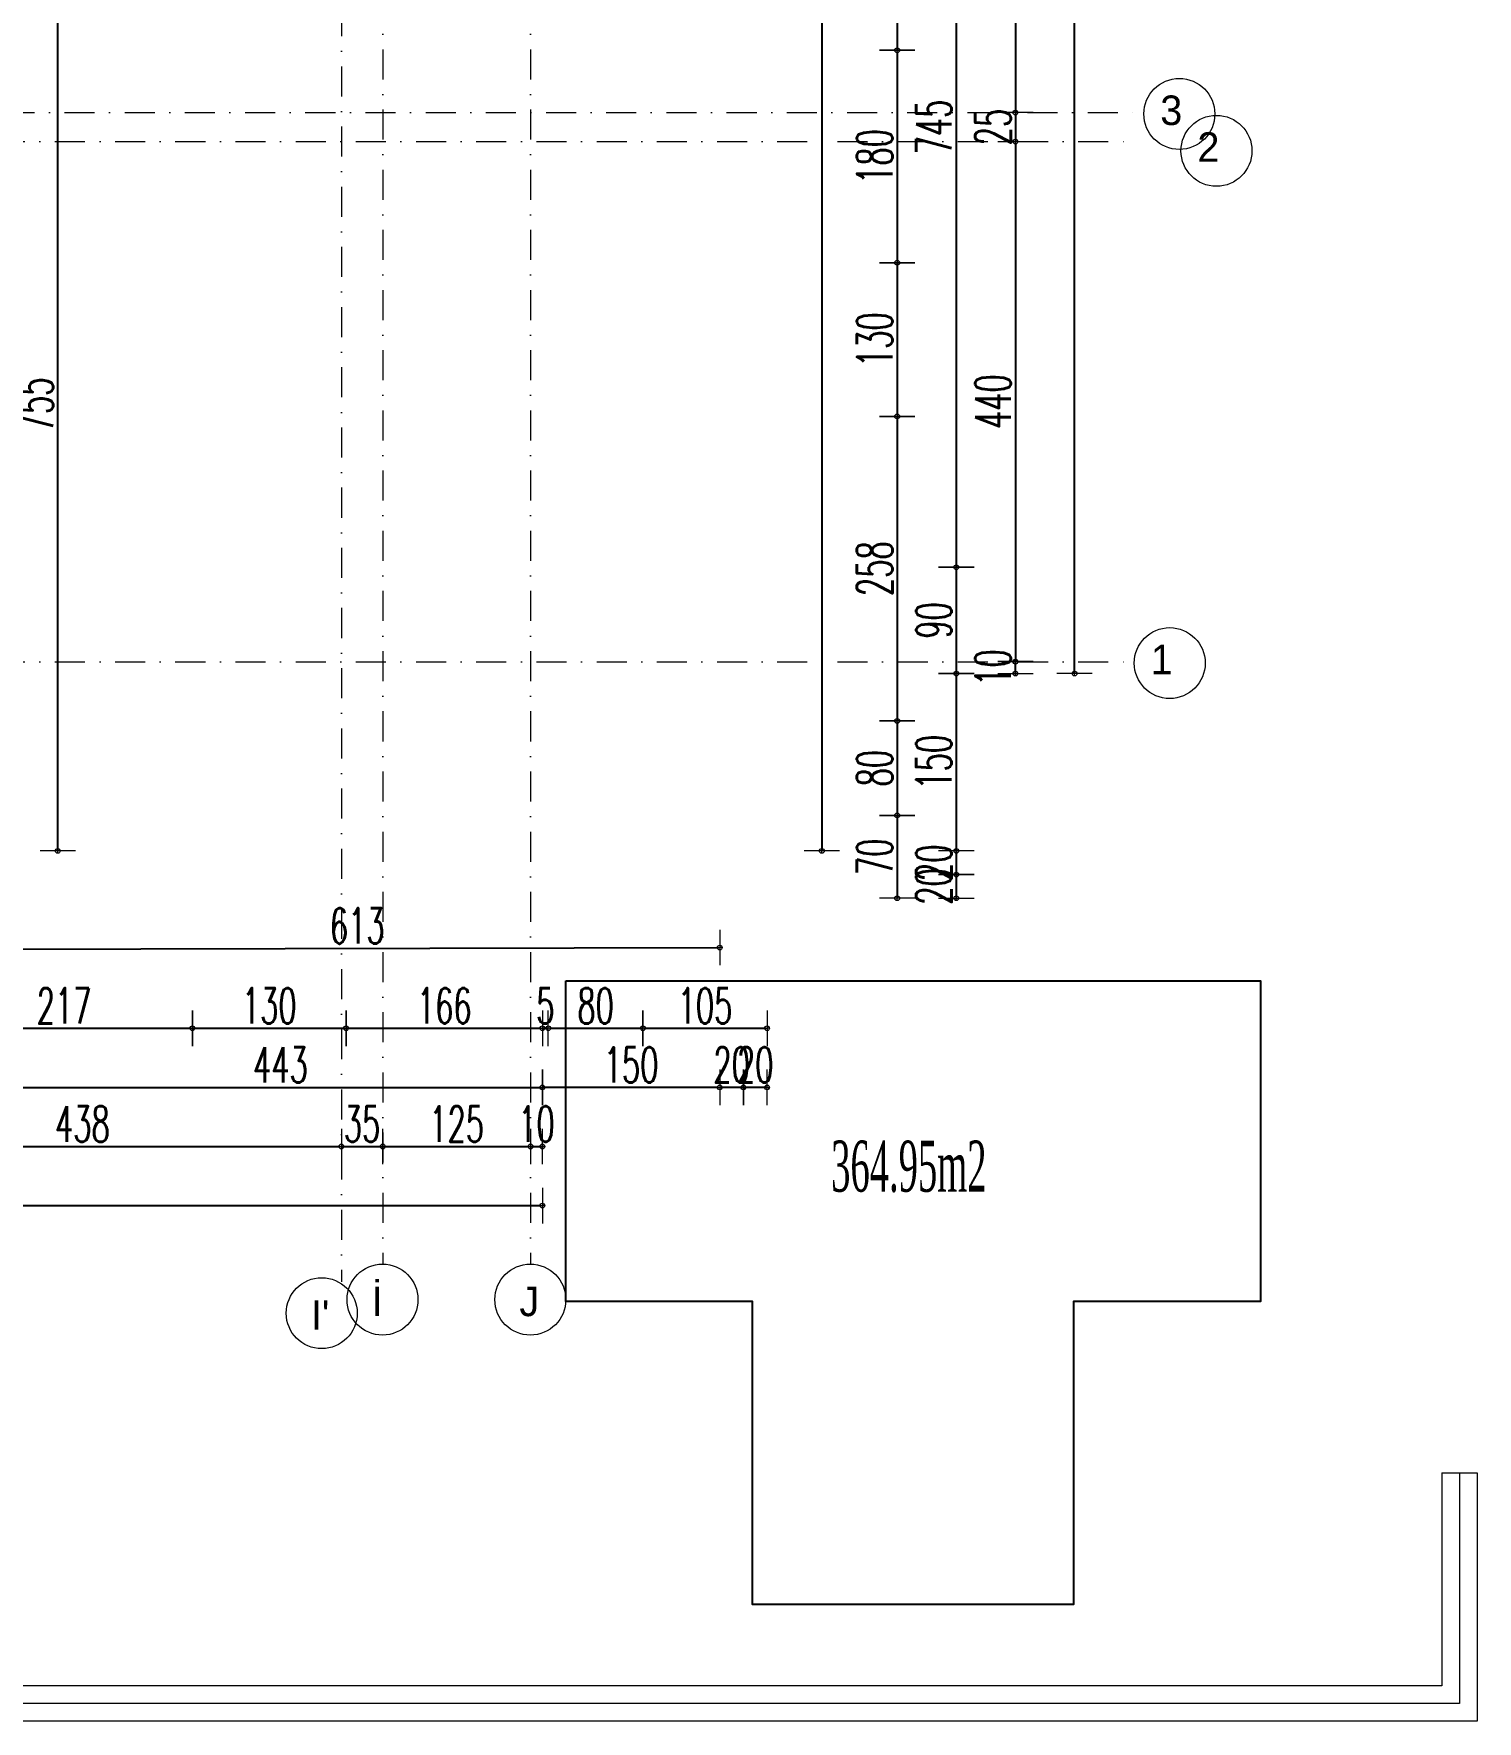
# Model space of a CAD drawing. Header units: millimetres. Extents: x -16104 to 67872, y -88009 to 12107.
# Drawn here: x 27022 to 28243, y 8729 to 10157 of the extents above; entities that cross this region are included whole.
import ezdxf

# ---------------------------------------------------------------- set-up
doc = ezdxf.new("R2010")
doc.units = ezdxf.units.MM
doc.linetypes.add('ACAD_ISO07W100', pattern=[3, 0, -3])
doc.linetypes.add('DASHDOTX2', pattern=[50.8, 25.4, -12.7, 0, -12.7])
doc.layers.get('0').update_dxf_attribs({"color": 241})
for name, color, linetype, lineweight in [('0.3', 114, 'Continuous', 5), ('AKS', 1, 'ACAD_ISO07W100', 5), ('akslar', 144, 'Continuous', 20), ('c05', 32, 'Continuous', 13), ('duvar', 123, 'Continuous', 25), ('OLCU', 54, 'Continuous', 13)]:
    doc.layers.add(name, color=color, linetype=linetype, lineweight=lineweight)
doc.styles.add('DIM', font='Txttw.shx', dxfattribs={"width": 0.6})
doc.styles.add('OLCUIC', font='ROMANS.SHX', dxfattribs={"width": 0.5})
doc.dimstyles.new('50', dxfattribs={"dimscale": 0, "dimtxt": 30, "dimasz": 1, "dimexe": 0, "dimexo": 2, "dimgap": 4, "dimtad": 1, "dimdec": 0, "dimzin": 0, "dimdsep": 46, "dimtxsty": 'DIM', "dimblk1": 'DOT', "dimblk2": 'DOT', "dimsah": 1, "dimcen": 1.5, "dimdle": 3, "dimse1": 1, "dimse2": 1, "dimclrd": 256, "dimclre": 9, "dimclrt": 256, "dimadec": 0, "dimazin": 0, "dimtfac": 0.24, "dimtdec": 0, "dimtix": 1, "dimtmove": 2, "dimatfit": 3, "dimldrblk": 'DOT', "dimfxl": 0, "dimtolj": 1, "dimtzin": 15, "dimarcsym": 0})

# ---------------------------------------------------------------- blocks, each defined once
blk = doc.blocks.new('DOT')
for p, q in [((0, 15), (0, -15)), ((-2, 0), (0, 0)), ((2, 0), (0, 0))]:
    blk.add_line(p, q)
blk.add_circle((0, 0), 2)
blk = doc.blocks.new('*D5358')
at = {"layer": 'Defpoints', "color": 0, "transparency": 16777216}
for p in [(26939.4, 9365.5), (27156.4, 9365.5), (27156.4, 9315.5)]:
    blk.add_point(p, dxfattribs=at)
at = {"layer": 'OLCU', "lineweight": -2, "transparency": 16777216}
blk.add_line((26940.4, 9315.5), (27155.4, 9315.5), dxfattribs=at)
at = {"layer": 'OLCU', "lineweight": -2, "transparency": 16777216, "rotation": 180}
blk.add_blockref('DOT', (26939.4, 9315.5), dxfattribs=at)
at = {"layer": 'OLCU', "lineweight": -2, "transparency": 16777216}
blk.add_blockref('DOT', (27156.4, 9315.5), dxfattribs=at)
at = {"layer": 'OLCU', "transparency": 16777216, "insert": (27047.9, 9334.5), "char_height": 30, "attachment_point": 5, "style": 'DIM'}
blk.add_mtext('\\A1;217', dxfattribs=at)
blk = doc.blocks.new('*D5359')
at = {"layer": 'Defpoints', "color": 0, "transparency": 16777216}
for p in [(27156.4, 9365.5), (27286.4, 9365.5), (27286.4, 9315.5)]:
    blk.add_point(p, dxfattribs=at)
at = {"layer": 'OLCU', "lineweight": -2, "transparency": 16777216}
blk.add_line((27157.4, 9315.5), (27285.4, 9315.5), dxfattribs=at)
at = {"layer": 'OLCU', "lineweight": -2, "transparency": 16777216, "rotation": 180}
blk.add_blockref('DOT', (27156.4, 9315.5), dxfattribs=at)
at = {"layer": 'OLCU', "lineweight": -2, "transparency": 16777216}
blk.add_blockref('DOT', (27286.4, 9315.5), dxfattribs=at)
at = {"layer": 'OLCU', "transparency": 16777216, "insert": (27221.4, 9334.5), "char_height": 30, "attachment_point": 5, "style": 'DIM'}
blk.add_mtext('\\A1;130', dxfattribs=at)
blk = doc.blocks.new('*D5360')
at = {"layer": 'Defpoints', "color": 0, "transparency": 16777216}
for p in [(27286.4, 9365.5), (27452.4, 9365.5), (27452.4, 9315.5)]:
    blk.add_point(p, dxfattribs=at)
at = {"layer": 'OLCU', "lineweight": -2, "transparency": 16777216}
blk.add_line((27287.4, 9315.5), (27451.4, 9315.5), dxfattribs=at)
at = {"layer": 'OLCU', "lineweight": -2, "transparency": 16777216, "rotation": 180}
blk.add_blockref('DOT', (27286.4, 9315.5), dxfattribs=at)
at = {"layer": 'OLCU', "lineweight": -2, "transparency": 16777216}
blk.add_blockref('DOT', (27452.4, 9315.5), dxfattribs=at)
at = {"layer": 'OLCU', "transparency": 16777216, "insert": (27369.4, 9334.5), "char_height": 30, "attachment_point": 5, "style": 'DIM'}
blk.add_mtext('\\A1;166', dxfattribs=at)
blk = doc.blocks.new('*D5366')
at = {"layer": 'Defpoints', "color": 0, "transparency": 16777216}
for p in [(27317.4, 9215.5), (27442.4, 9215.5), (27442.4, 9215.5)]:
    blk.add_point(p, dxfattribs=at)
at = {"layer": 'OLCU', "lineweight": -2, "transparency": 16777216}
blk.add_line((27318.4, 9215.5), (27441.4, 9215.5), dxfattribs=at)
at = {"layer": 'OLCU', "lineweight": -2, "transparency": 16777216, "rotation": 180}
blk.add_blockref('DOT', (27317.4, 9215.5), dxfattribs=at)
at = {"layer": 'OLCU', "lineweight": -2, "transparency": 16777216}
blk.add_blockref('DOT', (27442.4, 9215.5), dxfattribs=at)
at = {"layer": 'OLCU', "transparency": 16777216, "insert": (27379.9, 9234.5), "char_height": 30, "attachment_point": 5, "style": 'DIM'}
blk.add_mtext('\\A1;125', dxfattribs=at)
blk = doc.blocks.new('*D5367')
at = {"layer": 'Defpoints', "color": 0, "transparency": 16777216}
for p in [(27442.4, 9265.5), (27452.4, 9265.5), (27452.4, 9215.5)]:
    blk.add_point(p, dxfattribs=at)
at = {"layer": 'OLCU', "lineweight": -2, "transparency": 16777216}
for p, q in [((27441.4, 9215.5), (27440.4, 9215.5)), ((27442.4, 9215.5), (27452.4, 9215.5)), ((27453.4, 9215.5), (27454.4, 9215.5))]:
    blk.add_line(p, q, dxfattribs=at)
blk.add_blockref('DOT', (27442.4, 9215.5), dxfattribs=at)
at = {"layer": 'OLCU', "lineweight": -2, "transparency": 16777216, "rotation": 180}
blk.add_blockref('DOT', (27452.4, 9215.5), dxfattribs=at)
at = {"layer": 'OLCU', "transparency": 16777216, "insert": (27447.4, 9234.5), "char_height": 30, "attachment_point": 5, "style": 'DIM'}
blk.add_mtext('\\A1;10', dxfattribs=at)
blk = doc.blocks.new('*D5368')
at = {"layer": 'Defpoints', "color": 0, "transparency": 16777216}
for p in [(25402.4, 9200.5), (27452.4, 9200.5), (27452.4, 9165.5)]:
    blk.add_point(p, dxfattribs=at)
at = {"layer": 'OLCU', "lineweight": -2, "transparency": 16777216}
blk.add_line((25403.4, 9165.5), (27451.4, 9165.5), dxfattribs=at)
at = {"layer": 'OLCU', "lineweight": -2, "transparency": 16777216, "rotation": 180}
blk.add_blockref('DOT', (25402.4, 9165.5), dxfattribs=at)
at = {"layer": 'OLCU', "lineweight": -2, "transparency": 16777216}
blk.add_blockref('DOT', (27452.4, 9165.5), dxfattribs=at)
at = {"layer": 'OLCU', "transparency": 16777216, "insert": (26427.4, 9184.5), "char_height": 30, "attachment_point": 5, "style": 'DIM'}
blk.add_mtext('\\A1;2050', dxfattribs=at)
blk = doc.blocks.new('*D5377')
at = {"layer": 'Defpoints', "color": 0, "transparency": 16777216}
for p in [(27702.4, 10272.8), (27702.4, 10142.8), (27752.4, 10142.8)]:
    blk.add_point(p, dxfattribs=at)
at = {"layer": 'OLCU', "lineweight": -2, "transparency": 16777216}
blk.add_line((27752.4, 10271.8), (27752.4, 10143.8), dxfattribs=at)
for p, rotation in [((27752.4, 10272.8), 90), ((27752.4, 10142.8), 270)]:
    blk.add_blockref('DOT', p, dxfattribs=dict(at, rotation=rotation))
at = {"layer": 'OLCU', "transparency": 16777216, "insert": (27733.4, 10207.8), "char_height": 30, "attachment_point": 5, "rotation": 90, "style": 'DIM'}
blk.add_mtext('\\A1;130', dxfattribs=at)
blk = doc.blocks.new('*D5378')
at = {"layer": 'Defpoints', "color": 0, "transparency": 16777216}
for p in [(27702.4, 10142.8), (27702.4, 9963), (27752.4, 9963)]:
    blk.add_point(p, dxfattribs=at)
at = {"layer": 'OLCU', "lineweight": -2, "transparency": 16777216}
blk.add_line((27752.4, 10141.8), (27752.4, 9964), dxfattribs=at)
for p, rotation in [((27752.4, 10142.8), 90), ((27752.4, 9963), 270)]:
    blk.add_blockref('DOT', p, dxfattribs=dict(at, rotation=rotation))
at = {"layer": 'OLCU', "transparency": 16777216, "insert": (27733.4, 10052.9), "char_height": 30, "attachment_point": 5, "rotation": 90, "style": 'DIM'}
blk.add_mtext('\\A1;180', dxfattribs=at)
blk = doc.blocks.new('*D5379')
at = {"layer": 'Defpoints', "color": 0, "transparency": 16777216}
for p in [(27702.4, 9963), (27702.4, 9833), (27752.4, 9833)]:
    blk.add_point(p, dxfattribs=at)
at = {"layer": 'OLCU', "lineweight": -2, "transparency": 16777216}
blk.add_line((27752.4, 9962), (27752.4, 9834), dxfattribs=at)
for p, rotation in [((27752.4, 9963), 90), ((27752.4, 9833), 270)]:
    blk.add_blockref('DOT', p, dxfattribs=dict(at, rotation=rotation))
at = {"layer": 'OLCU', "transparency": 16777216, "insert": (27733.4, 9898), "char_height": 30, "attachment_point": 5, "rotation": 90, "style": 'DIM'}
blk.add_mtext('\\A1;130', dxfattribs=at)
blk = doc.blocks.new('*D5380')
at = {"layer": 'Defpoints', "color": 0, "transparency": 16777216}
for p in [(27702.4, 9833), (27702.4, 9575.5), (27752.4, 9575.5)]:
    blk.add_point(p, dxfattribs=at)
at = {"layer": 'OLCU', "lineweight": -2, "transparency": 16777216}
blk.add_line((27752.4, 9832), (27752.4, 9576.5), dxfattribs=at)
for p, rotation in [((27752.4, 9833), 90), ((27752.4, 9575.5), 270)]:
    blk.add_blockref('DOT', p, dxfattribs=dict(at, rotation=rotation))
at = {"layer": 'OLCU', "transparency": 16777216, "insert": (27733.4, 9704.3), "char_height": 30, "attachment_point": 5, "rotation": 90, "style": 'DIM'}
blk.add_mtext('\\A1;258', dxfattribs=at)
blk = doc.blocks.new('*D5381')
at = {"layer": 'Defpoints', "color": 0, "transparency": 16777216}
for p in [(27767.4, 10450), (27802.4, 9705.5), (27802.4, 9705.5)]:
    blk.add_point(p, dxfattribs=at)
at = {"layer": 'OLCU', "lineweight": -2, "transparency": 16777216}
blk.add_line((27802.4, 10449), (27802.4, 9706.5), dxfattribs=at)
for p, rotation in [((27802.4, 10450), 90), ((27802.4, 9705.5), 270)]:
    blk.add_blockref('DOT', p, dxfattribs=dict(at, rotation=rotation))
at = {"layer": 'OLCU', "transparency": 16777216, "insert": (27783.4, 10077.8), "char_height": 30, "attachment_point": 5, "rotation": 90, "style": 'DIM'}
blk.add_mtext('\\A1;745', dxfattribs=at)
blk = doc.blocks.new('*D5383')
at = {"layer": 'Defpoints', "color": 0, "transparency": 16777216}
for p in [(27817.4, 9625.6), (27852.4, 9625.6), (27817.4, 9615.5)]:
    blk.add_point(p, dxfattribs=at)
at = {"layer": 'OLCU', "lineweight": -2, "transparency": 16777216}
for p, q in [((27852.4, 9626.6), (27852.4, 9627.6)), ((27852.4, 9615.5), (27852.4, 9625.6)), ((27852.4, 9614.5), (27852.4, 9613.5))]:
    blk.add_line(p, q, dxfattribs=at)
for p, rotation in [((27852.4, 9625.6), 270), ((27852.4, 9615.5), 90)]:
    blk.add_blockref('DOT', p, dxfattribs=dict(at, rotation=rotation))
at = {"layer": 'OLCU', "transparency": 16777216, "insert": (27833.4, 9620.6), "char_height": 30, "attachment_point": 5, "rotation": 90, "style": 'DIM'}
blk.add_mtext('\\A1;10', dxfattribs=at)
blk = doc.blocks.new('*D5384')
at = {"layer": 'Defpoints', "color": 0, "transparency": 16777216}
for p in [(27867.4, 11425), (27902.4, 11425), (27867.4, 9615.5)]:
    blk.add_point(p, dxfattribs=at)
at = {"layer": 'OLCU', "lineweight": -2, "transparency": 16777216}
blk.add_line((27902.4, 9616.5), (27902.4, 11424), dxfattribs=at)
for p, rotation in [((27902.4, 11425), 90), ((27902.4, 9615.5), 270)]:
    blk.add_blockref('DOT', p, dxfattribs=dict(at, rotation=rotation))
at = {"layer": 'OLCU', "transparency": 16777216, "insert": (27883.4, 10520.3), "char_height": 30, "attachment_point": 5, "rotation": 90, "style": 'DIM'}
blk.add_mtext('\\A1;1810', dxfattribs=at)
blk = doc.blocks.new('*D5416')
at = {"layer": 'Defpoints', "color": 0, "transparency": 16777216}
for p in [(27452.4, 9365.5), (27457.4, 9365.5), (27457.4, 9315.5)]:
    blk.add_point(p, dxfattribs=at)
at = {"layer": 'OLCU', "lineweight": -2, "transparency": 16777216}
for p, q in [((27451.4, 9315.5), (27450.4, 9315.5)), ((27452.4, 9315.5), (27457.4, 9315.5)), ((27458.4, 9315.5), (27459.4, 9315.5))]:
    blk.add_line(p, q, dxfattribs=at)
blk.add_blockref('DOT', (27452.4, 9315.5), dxfattribs=at)
at = {"layer": 'OLCU', "lineweight": -2, "transparency": 16777216, "rotation": 180}
blk.add_blockref('DOT', (27457.4, 9315.5), dxfattribs=at)
at = {"layer": 'OLCU', "transparency": 16777216, "insert": (27454.9, 9334.5), "char_height": 30, "attachment_point": 5, "style": 'DIM'}
blk.add_mtext('\\A1;5', dxfattribs=at)
blk = doc.blocks.new('*D5417')
at = {"layer": 'Defpoints', "color": 0, "transparency": 16777216}
for p in [(27457.4, 9365.5), (27537.4, 9365.5), (27537.4, 9315.5)]:
    blk.add_point(p, dxfattribs=at)
at = {"layer": 'OLCU', "lineweight": -2, "transparency": 16777216}
blk.add_line((27458.4, 9315.5), (27536.4, 9315.5), dxfattribs=at)
at = {"layer": 'OLCU', "lineweight": -2, "transparency": 16777216, "rotation": 180}
blk.add_blockref('DOT', (27457.4, 9315.5), dxfattribs=at)
at = {"layer": 'OLCU', "lineweight": -2, "transparency": 16777216}
blk.add_blockref('DOT', (27537.4, 9315.5), dxfattribs=at)
at = {"layer": 'OLCU', "transparency": 16777216, "insert": (27497.4, 9334.5), "char_height": 30, "attachment_point": 5, "style": 'DIM'}
blk.add_mtext('\\A1;80', dxfattribs=at)
blk = doc.blocks.new('*D5418')
at = {"layer": 'Defpoints', "color": 0, "transparency": 16777216}
for p in [(27537.4, 9365.5), (27642.4, 9365.5), (27642.4, 9315.5)]:
    blk.add_point(p, dxfattribs=at)
at = {"layer": 'OLCU', "lineweight": -2, "transparency": 16777216}
blk.add_line((27538.4, 9315.5), (27641.4, 9315.5), dxfattribs=at)
at = {"layer": 'OLCU', "lineweight": -2, "transparency": 16777216, "rotation": 180}
blk.add_blockref('DOT', (27537.4, 9315.5), dxfattribs=at)
at = {"layer": 'OLCU', "lineweight": -2, "transparency": 16777216}
blk.add_blockref('DOT', (27642.4, 9315.5), dxfattribs=at)
at = {"layer": 'OLCU', "transparency": 16777216, "insert": (27589.9, 9334.5), "char_height": 30, "attachment_point": 5, "style": 'DIM'}
blk.add_mtext('\\A1;105', dxfattribs=at)
blk = doc.blocks.new('*D5425')
at = {"layer": 'Defpoints', "color": 0, "transparency": 16777216}
for p in [(27622.4, 9365.5), (27642.4, 9365.5), (27622.4, 9265.5)]:
    blk.add_point(p, dxfattribs=at)
at = {"layer": 'OLCU', "lineweight": -2, "transparency": 16777216}
for p, q in [((27621.4, 9265.5), (27620.4, 9265.5)), ((27642.4, 9265.5), (27622.4, 9265.5)), ((27643.4, 9265.5), (27644.4, 9265.5))]:
    blk.add_line(p, q, dxfattribs=at)
blk.add_blockref('DOT', (27622.4, 9265.5), dxfattribs=at)
at = {"layer": 'OLCU', "lineweight": -2, "transparency": 16777216, "rotation": 180}
blk.add_blockref('DOT', (27642.4, 9265.5), dxfattribs=at)
at = {"layer": 'OLCU', "transparency": 16777216, "insert": (27632.4, 9284.5), "char_height": 30, "attachment_point": 5, "style": 'DIM'}
blk.add_mtext('\\A1;20', dxfattribs=at)
blk = doc.blocks.new('*D5426')
at = {"layer": 'Defpoints', "color": 0, "transparency": 16777216}
for p in [(27452.4, 9365.5), (27602.4, 9365.5), (27452.4, 9265.5)]:
    blk.add_point(p, dxfattribs=at)
at = {"layer": 'OLCU', "lineweight": -2, "transparency": 16777216}
blk.add_line((27601.4, 9265.5), (27453.4, 9265.5), dxfattribs=at)
at = {"layer": 'OLCU', "lineweight": -2, "transparency": 16777216, "rotation": 180}
blk.add_blockref('DOT', (27452.4, 9265.5), dxfattribs=at)
at = {"layer": 'OLCU', "lineweight": -2, "transparency": 16777216}
blk.add_blockref('DOT', (27602.4, 9265.5), dxfattribs=at)
at = {"layer": 'OLCU', "transparency": 16777216, "insert": (27527.4, 9284.5), "char_height": 30, "attachment_point": 5, "style": 'DIM'}
blk.add_mtext('\\A1;150', dxfattribs=at)
blk = doc.blocks.new('*D5427')
at = {"layer": 'Defpoints', "color": 0, "transparency": 16777216}
for p in [(27009.4, 9265.5), (27452.4, 9265.5), (27452.4, 9265.5)]:
    blk.add_point(p, dxfattribs=at)
at = {"layer": 'OLCU', "lineweight": -2, "transparency": 16777216}
blk.add_line((27010.4, 9265.5), (27451.4, 9265.5), dxfattribs=at)
at = {"layer": 'OLCU', "lineweight": -2, "transparency": 16777216, "rotation": 180}
blk.add_blockref('DOT', (27009.4, 9265.5), dxfattribs=at)
at = {"layer": 'OLCU', "lineweight": -2, "transparency": 16777216}
blk.add_blockref('DOT', (27452.4, 9265.5), dxfattribs=at)
at = {"layer": 'OLCU', "transparency": 16777216, "insert": (27230.9, 9284.5), "char_height": 30, "attachment_point": 5, "style": 'DIM'}
blk.add_mtext('\\A1;443', dxfattribs=at)
blk = doc.blocks.new('*D5436')
at = {"layer": 'Defpoints', "color": 0, "transparency": 16777216}
for p in [(27702.4, 9705.5), (27703.7, 9615.5), (27802.4, 9615.5)]:
    blk.add_point(p, dxfattribs=at)
at = {"layer": 'OLCU', "lineweight": -2, "transparency": 16777216}
blk.add_line((27802.4, 9704.5), (27802.4, 9616.5), dxfattribs=at)
for p, rotation in [((27802.4, 9705.5), 90), ((27802.4, 9615.5), 270)]:
    blk.add_blockref('DOT', p, dxfattribs=dict(at, rotation=rotation))
at = {"layer": 'OLCU', "transparency": 16777216, "insert": (27783.4, 9660.5), "char_height": 30, "attachment_point": 5, "rotation": 90, "style": 'DIM'}
blk.add_mtext('\\A1;90', dxfattribs=at)
blk = doc.blocks.new('*D5437')
at = {"layer": 'Defpoints', "color": 0, "transparency": 16777216}
for p in [(27702.4, 9445.5), (27702.4, 9425.5), (27802.4, 9425.5)]:
    blk.add_point(p, dxfattribs=at)
at = {"layer": 'OLCU', "lineweight": -2, "transparency": 16777216}
for p, q in [((27802.4, 9446.5), (27802.4, 9447.5)), ((27802.4, 9445.5), (27802.4, 9425.5)), ((27802.4, 9424.5), (27802.4, 9423.5))]:
    blk.add_line(p, q, dxfattribs=at)
for p, rotation in [((27802.4, 9445.5), 270), ((27802.4, 9425.5), 90)]:
    blk.add_blockref('DOT', p, dxfattribs=dict(at, rotation=rotation))
at = {"layer": 'OLCU', "transparency": 16777216, "insert": (27783.4, 9435.5), "char_height": 30, "attachment_point": 5, "rotation": 90, "style": 'DIM'}
blk.add_mtext('\\A1;20', dxfattribs=at)
blk = doc.blocks.new('*D5438')
at = {"layer": 'Defpoints', "color": 0, "transparency": 16777216}
for p in [(27702.4, 9495.5), (27702.4, 9425.5), (27752.4, 9425.5)]:
    blk.add_point(p, dxfattribs=at)
at = {"layer": 'OLCU', "lineweight": -2, "transparency": 16777216}
blk.add_line((27752.4, 9494.5), (27752.4, 9426.5), dxfattribs=at)
for p, rotation in [((27752.4, 9495.5), 90), ((27752.4, 9425.5), 270)]:
    blk.add_blockref('DOT', p, dxfattribs=dict(at, rotation=rotation))
at = {"layer": 'OLCU', "transparency": 16777216, "insert": (27733.4, 9460.5), "char_height": 30, "attachment_point": 5, "rotation": 90, "style": 'DIM'}
blk.add_mtext('\\A1;70', dxfattribs=at)
blk = doc.blocks.new('*D5439')
at = {"layer": 'Defpoints', "color": 0, "transparency": 16777216}
for p in [(27702.4, 9575.5), (27702.4, 9495.5), (27752.4, 9495.5)]:
    blk.add_point(p, dxfattribs=at)
at = {"layer": 'OLCU', "lineweight": -2, "transparency": 16777216}
blk.add_line((27752.4, 9574.5), (27752.4, 9496.5), dxfattribs=at)
for p, rotation in [((27752.4, 9575.5), 90), ((27752.4, 9495.5), 270)]:
    blk.add_blockref('DOT', p, dxfattribs=dict(at, rotation=rotation))
at = {"layer": 'OLCU', "transparency": 16777216, "insert": (27733.4, 9535.5), "char_height": 30, "attachment_point": 5, "rotation": 90, "style": 'DIM'}
blk.add_mtext('\\A1;80', dxfattribs=at)
blk = doc.blocks.new('*D5472')
at = {"layer": 'Defpoints', "color": 0, "transparency": 16777216}
for p in [(26844.4, 9215.5), (27282.4, 9215.5), (27282.4, 9215.5)]:
    blk.add_point(p, dxfattribs=at)
at = {"layer": 'OLCU', "lineweight": -2, "transparency": 16777216}
blk.add_line((26845.4, 9215.5), (27281.4, 9215.5), dxfattribs=at)
at = {"layer": 'OLCU', "lineweight": -2, "transparency": 16777216, "rotation": 180}
blk.add_blockref('DOT', (26844.4, 9215.5), dxfattribs=at)
at = {"layer": 'OLCU', "lineweight": -2, "transparency": 16777216}
blk.add_blockref('DOT', (27282.4, 9215.5), dxfattribs=at)
at = {"layer": 'OLCU', "transparency": 16777216, "insert": (27063.4, 9234.5), "char_height": 30, "attachment_point": 5, "style": 'DIM'}
blk.add_mtext('\\A1;438', dxfattribs=at)
blk = doc.blocks.new('*D5473')
at = {"layer": 'Defpoints', "color": 0, "transparency": 16777216}
for p in [(27317.4, 9215.5), (27442.4, 9215.5), (27442.4, 9215.5)]:
    blk.add_point(p, dxfattribs=at)
at = {"layer": 'OLCU', "lineweight": -2, "transparency": 16777216}
blk.add_line((27318.4, 9215.5), (27441.4, 9215.5), dxfattribs=at)
at = {"layer": 'OLCU', "lineweight": -2, "transparency": 16777216, "rotation": 180}
blk.add_blockref('DOT', (27317.4, 9215.5), dxfattribs=at)
at = {"layer": 'OLCU', "lineweight": -2, "transparency": 16777216}
blk.add_blockref('DOT', (27442.4, 9215.5), dxfattribs=at)
at = {"layer": 'OLCU', "transparency": 16777216, "insert": (27379.9, 9234.5), "char_height": 30, "attachment_point": 5, "style": 'DIM'}
blk.add_mtext('\\A1;125', dxfattribs=at)
blk = doc.blocks.new('*D5479')
at = {"layer": 'Defpoints', "color": 0, "transparency": 16777216}
for p in [(27852.4, 10500), (27852.4, 10090), (27852.4, 10090)]:
    blk.add_point(p, dxfattribs=at)
at = {"layer": 'OLCU', "lineweight": -2, "transparency": 16777216}
blk.add_line((27852.4, 10499), (27852.4, 10091), dxfattribs=at)
for p, rotation in [((27852.4, 10500), 90), ((27852.4, 10090), 270)]:
    blk.add_blockref('DOT', p, dxfattribs=dict(at, rotation=rotation))
at = {"layer": 'OLCU', "transparency": 16777216, "insert": (27833.4, 10295), "char_height": 30, "attachment_point": 5, "rotation": 90, "style": 'DIM'}
blk.add_mtext('\\A1;400', dxfattribs=at)
blk = doc.blocks.new('*D5480')
at = {"layer": 'Defpoints', "color": 0, "transparency": 16777216}
for p in [(27852.4, 10090), (27852.4, 10065.5), (27852.4, 10065.5)]:
    blk.add_point(p, dxfattribs=at)
at = {"layer": 'OLCU', "lineweight": -2, "transparency": 16777216}
for p, q in [((27852.4, 10091), (27852.4, 10092)), ((27852.4, 10090), (27852.4, 10065.5)), ((27852.4, 10064.5), (27852.4, 10063.5))]:
    blk.add_line(p, q, dxfattribs=at)
for p, rotation in [((27852.4, 10090), 270), ((27852.4, 10065.5), 90)]:
    blk.add_blockref('DOT', p, dxfattribs=dict(at, rotation=rotation))
at = {"layer": 'OLCU', "transparency": 16777216, "insert": (27833.4, 10077.8), "char_height": 30, "attachment_point": 5, "rotation": 90, "style": 'DIM'}
blk.add_mtext('\\A1;25', dxfattribs=at)
blk = doc.blocks.new('*D5481')
at = {"layer": 'Defpoints', "color": 0, "transparency": 16777216}
for p in [(27852.4, 10065.5), (27852.4, 9625.5), (27852.4, 9625.5)]:
    blk.add_point(p, dxfattribs=at)
at = {"layer": 'OLCU', "lineweight": -2, "transparency": 16777216}
blk.add_line((27852.4, 10064.5), (27852.4, 9626.5), dxfattribs=at)
for p, rotation in [((27852.4, 10065.5), 90), ((27852.4, 9625.5), 270)]:
    blk.add_blockref('DOT', p, dxfattribs=dict(at, rotation=rotation))
at = {"layer": 'OLCU', "transparency": 16777216, "insert": (27833.4, 9845.5), "char_height": 30, "attachment_point": 5, "rotation": 90, "style": 'DIM'}
blk.add_mtext('\\A1;440', dxfattribs=at)
blk = doc.blocks.new('*D5495')
at = {"layer": 'Defpoints', "color": 0, "transparency": 16777216}
for p in [(27688.7, 11575), (27688.7, 9465.5), (27688.7, 9465.5)]:
    blk.add_point(p, dxfattribs=at)
at = {"layer": 'OLCU', "lineweight": -2, "transparency": 16777216}
blk.add_line((27688.7, 11574), (27688.7, 9466.5), dxfattribs=at)
for p, rotation in [((27688.7, 11575), 90), ((27688.7, 9465.5), 270)]:
    blk.add_blockref('DOT', p, dxfattribs=dict(at, rotation=rotation))
at = {"layer": 'OLCU', "transparency": 16777216, "insert": (27669.7, 10520.3), "char_height": 30, "attachment_point": 5, "rotation": 90, "style": 'DIM'}
blk.add_mtext('\\A1;2110', dxfattribs=at)
blk = doc.blocks.new('*D5503')
at = {"layer": 'Defpoints', "color": 0, "transparency": 16777216}
for p in [(27602.4, 9365.5), (27622.4, 9365.5), (27602.4, 9265.5)]:
    blk.add_point(p, dxfattribs=at)
at = {"layer": 'OLCU', "lineweight": -2, "transparency": 16777216}
for p, q in [((27601.4, 9265.5), (27600.4, 9265.5)), ((27622.4, 9265.5), (27602.4, 9265.5)), ((27623.4, 9265.5), (27624.4, 9265.5))]:
    blk.add_line(p, q, dxfattribs=at)
blk.add_blockref('DOT', (27602.4, 9265.5), dxfattribs=at)
at = {"layer": 'OLCU', "lineweight": -2, "transparency": 16777216, "rotation": 180}
blk.add_blockref('DOT', (27622.4, 9265.5), dxfattribs=at)
at = {"layer": 'OLCU', "transparency": 16777216, "insert": (27612.4, 9284.5), "char_height": 30, "attachment_point": 5, "style": 'DIM'}
blk.add_mtext('\\A1;20', dxfattribs=at)
blk = doc.blocks.new('*D5504')
at = {"layer": 'Defpoints', "color": 0, "transparency": 16777216}
for p in [(27702.4, 9465.5), (27702.4, 9445.5), (27802.4, 9445.5)]:
    blk.add_point(p, dxfattribs=at)
at = {"layer": 'OLCU', "lineweight": -2, "transparency": 16777216}
for p, q in [((27802.4, 9466.5), (27802.4, 9467.5)), ((27802.4, 9465.5), (27802.4, 9445.5)), ((27802.4, 9444.5), (27802.4, 9443.5))]:
    blk.add_line(p, q, dxfattribs=at)
for p, rotation in [((27802.4, 9465.5), 270), ((27802.4, 9445.5), 90)]:
    blk.add_blockref('DOT', p, dxfattribs=dict(at, rotation=rotation))
at = {"layer": 'OLCU', "transparency": 16777216, "insert": (27783.4, 9455.5), "char_height": 30, "attachment_point": 5, "rotation": 90, "style": 'DIM'}
blk.add_mtext('\\A1;20', dxfattribs=at)
blk = doc.blocks.new('*D5505')
at = {"layer": 'Defpoints', "color": 0, "transparency": 16777216}
for p in [(27802.4, 9615.5), (27802.4, 9465.5), (27802.4, 9465.5)]:
    blk.add_point(p, dxfattribs=at)
at = {"layer": 'OLCU', "lineweight": -2, "transparency": 16777216}
blk.add_line((27802.4, 9614.5), (27802.4, 9466.5), dxfattribs=at)
for p, rotation in [((27802.4, 9615.5), 90), ((27802.4, 9465.5), 270)]:
    blk.add_blockref('DOT', p, dxfattribs=dict(at, rotation=rotation))
at = {"layer": 'OLCU', "transparency": 16777216, "insert": (27783.4, 9540.5), "char_height": 30, "attachment_point": 5, "rotation": 90, "style": 'DIM'}
blk.add_mtext('\\A1;150', dxfattribs=at)
blk = doc.blocks.new('*D5227')
at = {"layer": 'Defpoints', "color": 0, "transparency": 16777216}
for p in [(26989.4, 9382.3), (27602.4, 9383.8), (27602.4, 9383.8)]:
    blk.add_point(p, dxfattribs=at)
at = {"layer": 'OLCU', "lineweight": -2, "transparency": 16777216}
blk.add_line((26990.4, 9382.3), (27601.4, 9383.8), dxfattribs=at)
for p, rotation in [((26989.4, 9382.3), 180.1399202823376), ((27602.4, 9383.8), 0.1399202823375777)]:
    blk.add_blockref('DOT', p, dxfattribs=dict(at, rotation=rotation))
at = {"layer": 'OLCU', "transparency": 16777216, "insert": (27295.8, 9402.1), "char_height": 30, "attachment_point": 5, "rotation": 0.1399, "style": 'DIM'}
blk.add_mtext('\\A1;613', dxfattribs=at)
blk = doc.blocks.new('*D5540')
at = {"layer": 'Defpoints', "color": 0, "transparency": 16777216}
for p in [(26969.4, 10220), (27042.6, 10220), (26969.4, 9465.5)]:
    blk.add_point(p, dxfattribs=at)
at = {"layer": 'OLCU', "lineweight": -2, "transparency": 16777216}
blk.add_line((27042.6, 9466.5), (27042.6, 10219), dxfattribs=at)
for p, rotation in [((27042.6, 10220), 90), ((27042.6, 9465.5), 270)]:
    blk.add_blockref('DOT', p, dxfattribs=dict(at, rotation=rotation))
at = {"layer": 'OLCU', "transparency": 16777216, "insert": (27023.6, 9842.8), "char_height": 30, "attachment_point": 5, "rotation": 90, "style": 'DIM'}
blk.add_mtext('\\A1;755', dxfattribs=at)
blk = doc.blocks.new('*D5223')
at = {"layer": 'Defpoints', "color": 0, "transparency": 16777216}
for p in [(27282.4, 9215.5), (27317.4, 9215.5), (27317.4, 9215.5)]:
    blk.add_point(p, dxfattribs=at)
at = {"layer": 'OLCU', "lineweight": -2, "transparency": 16777216}
for p, q in [((27281.4, 9215.5), (27280.4, 9215.5)), ((27282.4, 9215.5), (27317.4, 9215.5)), ((27318.4, 9215.5), (27319.4, 9215.5))]:
    blk.add_line(p, q, dxfattribs=at)
blk.add_blockref('DOT', (27282.4, 9215.5), dxfattribs=at)
at = {"layer": 'OLCU', "lineweight": -2, "transparency": 16777216, "rotation": 180}
blk.add_blockref('DOT', (27317.4, 9215.5), dxfattribs=at)
at = {"layer": 'OLCU', "transparency": 16777216, "insert": (27299.9, 9234.5), "char_height": 30, "attachment_point": 5, "style": 'DIM'}
blk.add_mtext('\\A1;35', dxfattribs=at)

msp = doc.modelspace()

# ---------------------------------------------------------------- linework, layer by layer
at = {"layer": 'AKS', "linetype": 'ByBlock'}
for centre in [(27991, 10088.9), (28022.4, 10057.7), (27982.9, 9624.4), (27317.2, 9086), (27442.2, 9086), (27265.8, 9074.5)]:
    msp.add_circle(centre, 30, dxfattribs=at)
at = {"layer": 'akslar', "linetype": 'DASHDOTX2'}
for p, q in [((27317.4, 11925), (27317.4, 9115.5)), ((27442.4, 11925), (27442.4, 9115.5)), ((27282.4, 11910.6), (27282.4, 9101.1)), ((24910.5, 10090), (27960.5, 10090)), ((24902.4, 10065.5), (27952.4, 10065.5)), ((24902.4, 9625.5), (27952.4, 9625.5))]:
    msp.add_line(p, q, dxfattribs=at)
at = {"layer": 'c05'}
msp.add_line((28212.9, 8939.6), (28242.9, 8939.6), dxfattribs=at)
for points in [[(28242.9, 8939.6), (28242.9, 8729.3), (24712.7, 8729.3), (24712.7, 12107.1), (28242.9, 12107.1), (28242.9, 10251)], [(28227.9, 8939.6), (28227.9, 8744.3), (24727.7, 8744.3), (24727.7, 12092.1), (28227.9, 12092.1), (28227.9, 10251)], [(28212.9, 8939.6), (28212.9, 8759.3), (24742.7, 8759.3), (24742.7, 12077.1), (28212.9, 12077.1), (28212.9, 10251)]]:
    msp.add_lwpolyline(points, dxfattribs=at)
at = {"layer": 'duvar'}
msp.add_lwpolyline([(27472.1, 9355.5), (28059.6, 9355.5), (28059.6, 9084.3), (27901.4, 9084.3), (27901.4, 8828.2), (27630.1, 8828.2), (27630.1, 9084.3), (27472.1, 9084.3), (27472.1, 9355.5)], dxfattribs=at)
msp.add_lwpolyline([(27472.1, 9355.5), (28059.6, 9355.5), (28059.6, 9084.3), (27901.4, 9084.3), (27901.4, 8828.2), (27630.1, 8828.2), (27630.1, 9084.3), (27472.1, 9084.3), (27472.1, 9355.5)], dxfattribs=at)

# ---------------------------------------------------------------- texts
at = {"layer": '0.3', "ltscale": 0.7, "insert": (27762.3, 9176.4), "char_height": 43.2, "width": 524.278, "attachment_point": 8, "style": 'OLCUIC'}
msp.add_mtext('{\\fTimes New Roman|b0|i0|c162|p18;364.95m2}', dxfattribs=at)
at = {"layer": 'AKS', "char_height": 25, "width": 35.659, "attachment_point": 1}
for s, insert in [('3', (27974.9, 10104.5)), ('2', (28006.3, 10073.4)), ('1', (27966.8, 9640)), ('{\\fComic Sans MS|b0|i0|c162|p66;İ}', (27308, 9097)), ('J', (27433, 9097)), ("I'", (27256.6, 9085.5))]:
    msp.add_mtext(s, dxfattribs=dict(at, insert=insert))

# ---------------------------------------------------------------- dimensions: what is measured, and where the dimension line sits
at = {"layer": 'OLCU'}
for base, p1, p2, text, picture, middle in [((27688.7, 9465.5), (27688.7, 11575), (27688.7, 9465.5), '2110', '*D5495', (27669.7, 10520.3)), ((27902.4, 11425), (27867.4, 9615.5), (27867.4, 11425), '1810', '*D5384', (27883.4, 10520.3)), ((27852.4, 10090), (27852.4, 10500), (27852.4, 10090), '400', '*D5479', (27833.4, 10295))]:
    dim = msp.add_linear_dim(base=base, p1=p1, p2=p2, angle=90, text=text, dimstyle='50', override={"dimscale": 1}, dxfattribs=at)
    dim.commit()
    dim.dimension.update_dxf_attribs({"geometry": picture, "text_midpoint": middle})
for base, p1, p2, picture, middle in [((27802.3722398, 9705.5446397), (27767.3722398, 10450.0446397), (27802.3722398, 9705.5446397), '*D5381', (27783.3722398, 10077.7946397)), ((27752.4, 10142.8), (27702.4, 10272.8), (27702.4, 10142.8), '*D5377', (27733.4, 10207.8)), ((27042.6483483, 10220.0446397), (26969.3722398, 9465.5446397), (26969.3722398, 10220.0446397), '*D5540', (27023.6483483, 9842.7946397)), ((27752.4, 9963), (27702.4, 10142.8), (27702.4, 9963), '*D5378', (27733.4, 10052.9)), ((27852.3722398, 10065.5446397), (27852.3722398, 10090.0446397), (27852.3722398, 10065.5446397), '*D5480', (27833.3722398, 10077.7946397)), ((27852.4, 9625.5), (27852.4, 10065.5), (27852.4, 9625.5), '*D5481', (27833.4, 9845.5)), ((27752.4, 9833), (27702.4, 9963), (27702.4, 9833), '*D5379', (27733.4, 9898)), ((27752.3722398, 9575.5446397), (27702.3722398, 9833.0446397), (27702.3722398, 9575.5446397), '*D5380', (27733.3722398, 9704.2946397)), ((27802.4, 9615.5), (27702.4, 9705.5), (27703.7, 9615.5), '*D5436', (27783.4, 9660.5)), ((27852.4, 9625.6), (27817.4, 9615.5), (27817.4, 9625.6), '*D5383', (27833.4, 9620.6)), ((27802.4, 9465.5), (27802.4, 9615.5), (27802.4, 9465.5), '*D5505', (27783.4, 9540.5)), ((27752.4, 9495.5), (27702.4, 9575.5), (27702.4, 9495.5), '*D5439', (27733.4, 9535.5)), ((27752.4, 9425.5), (27702.4, 9495.5), (27702.4, 9425.5), '*D5438', (27733.4, 9460.5)), ((27802.4, 9445.5), (27702.4, 9465.5), (27702.4, 9445.5), '*D5504', (27783.4, 9455.5)), ((27802.4, 9425.5), (27702.4, 9445.5), (27702.4, 9425.5), '*D5437', (27783.4, 9435.5))]:
    dim = msp.add_linear_dim(base=base, p1=p1, p2=p2, angle=90, dimstyle='50', override={"dimscale": 1}, dxfattribs=at)
    dim.commit()
    dim.dimension.update_dxf_attribs({"geometry": picture, "text_midpoint": middle})
dim = msp.add_aligned_dim(p1=(26989.4, 9382.3), p2=(27602.4, 9383.8), distance=0, dimstyle='50', override={"dimscale": 1}, dxfattribs=at)
dim.commit()
dim.dimension.update_dxf_attribs({"geometry": '*D5227', "text_midpoint": (27295.8, 9402.1)})
for base, p1, p2, picture, middle in [((27156.4, 9315.5), (26939.4, 9365.5), (27156.4, 9365.5), '*D5358', (27047.9, 9334.5)), ((27286.4, 9315.5), (27156.4, 9365.5), (27286.4, 9365.5), '*D5359', (27221.4, 9334.5)), ((27452.4, 9315.5), (27286.4, 9365.5), (27452.4, 9365.5), '*D5360', (27369.4, 9334.5)), ((27457.4, 9315.5), (27452.4, 9365.5), (27457.4, 9365.5), '*D5416', (27454.9, 9334.5)), ((27452.4, 9265.5), (27602.4, 9365.5), (27452.4, 9365.5), '*D5426', (27527.4, 9284.5)), ((27537.4, 9315.5), (27457.4, 9365.5), (27537.4, 9365.5), '*D5417', (27497.4, 9334.5)), ((27642.4, 9315.5), (27537.4, 9365.5), (27642.4, 9365.5), '*D5418', (27589.9, 9334.5)), ((27602.4, 9265.5), (27622.4, 9365.5), (27602.4, 9365.5), '*D5503', (27612.4, 9284.5)), ((27622.4, 9265.5), (27642.4, 9365.5), (27622.4, 9365.5), '*D5425', (27632.4, 9284.5)), ((27452.4, 9265.5), (27009.4, 9265.5), (27452.4, 9265.5), '*D5427', (27230.9, 9284.5)), ((27452.4, 9215.5), (27442.4, 9265.5), (27452.4, 9265.5), '*D5367', (27447.4, 9234.5)), ((27282.4, 9215.5), (26844.4, 9215.5), (27282.4, 9215.5), '*D5472', (27063.4, 9234.5)), ((27317.4, 9215.5), (27282.4, 9215.5), (27317.4, 9215.5), '*D5223', (27299.9, 9234.5)), ((27442.4, 9215.5), (27317.4, 9215.5), (27442.4, 9215.5), '*D5366', (27379.9, 9234.5)), ((27442.4, 9215.5), (27317.4, 9215.5), (27442.4, 9215.5), '*D5473', (27379.9, 9234.5)), ((27452.4, 9165.5), (25402.4, 9200.5), (27452.4, 9200.5), '*D5368', (26427.4, 9184.5))]:
    dim = msp.add_linear_dim(base=base, p1=p1, p2=p2, dimstyle='50', override={"dimscale": 1}, dxfattribs=at)
    dim.commit()
    dim.dimension.update_dxf_attribs({"geometry": picture, "text_midpoint": middle})

doc.saveas('drawing.dxf')
